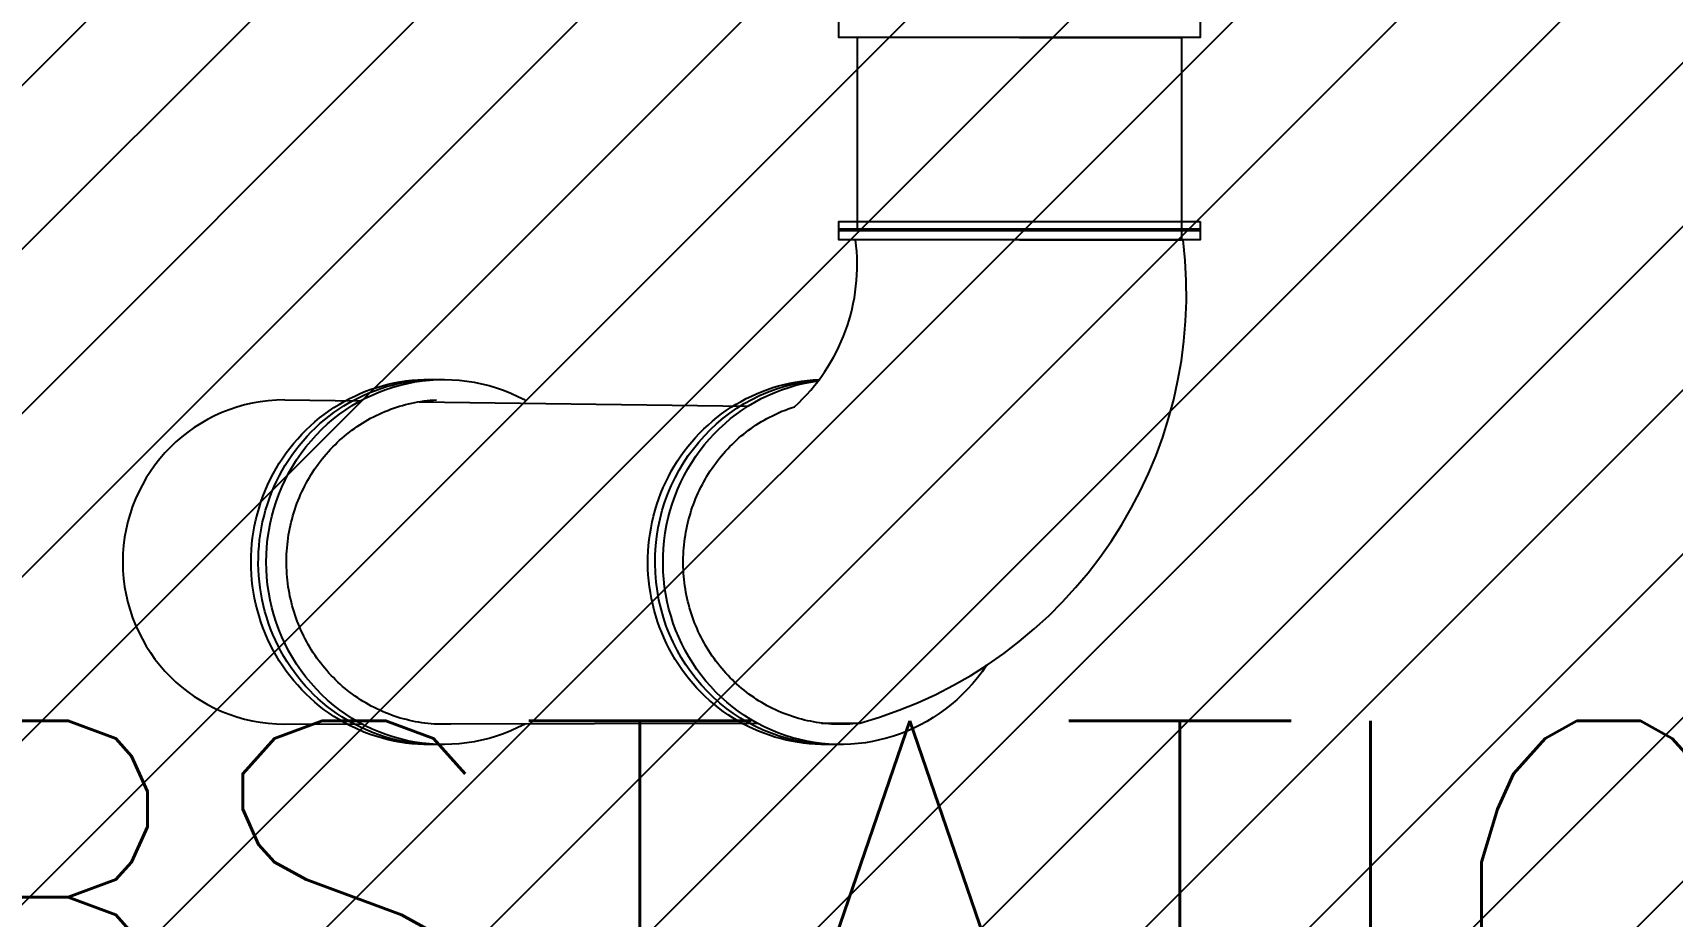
# Model space of a CAD drawing. Header units: inches. Extents: x 65856 to 131389, y 84027 to 134980.
# Drawn here: x 120285 to 123824, y 100333 to 102241 of the extents above; entities that cross this region are included whole.
import ezdxf

# ---------------------------------------------------------------- set-up
doc = ezdxf.new("R2010")
doc.units = ezdxf.units.IN
doc.header["$MEASUREMENT"] = 0
doc.linetypes.add('HIDDEN', pattern=[0.375, 0.25, -0.125])
doc.layers.add('M-HVAC-EQPM-NEW', color=5, linetype='Continuous')
doc.layers.add('M-X-BKGD', color=8, linetype='Continuous')
doc.styles.add('SIMPLEX', font='simplex.shx')

msp = doc.modelspace()

# ---------------------------------------------------------------- hatches: boundary and pattern name
at = {"layer": 'M-HVAC-EQPM-NEW'}
h = msp.add_hatch(dxfattribs=at)
h.set_pattern_fill('ANSI31', color=8, scale=2000)
h.set_pattern_definition([(45, (-70994.24, -96907.33), (-176.7767, 176.7767), [])])
h.paths.add_polyline_path([(113332, 112105.4), (128502.5, 112216.3), (128502.5, 109594.2), (128492, 100218.8), (113321.5, 100107.9)])

# ---------------------------------------------------------------- linework, layer by layer
at = {"layer": 'M-X-BKGD', "color": 251, "linetype": 'Continuous', "ltscale": 10, "true_color": 0x636466}
for p, q in [((122064.4, 102230.5), (122064.4, 101816.3)), ((122764.4, 102230.5), (122764.4, 101793.3))]:
    msp.add_line(p, q, dxfattribs=at)
at = {"layer": 'M-X-BKGD', "color": 251, "true_color": 0x636466}
for p, q in [((122414.4, 102230.5), (122064.4, 102230.5)), ((120829, 101448), (120991.5, 101445.8)), ((121118.6, 101444), (121828.7, 101434.4)), ((120829, 100748), (120995, 100748.3)), ((121146.5, 100748.6), (121848.6, 100749.9)), ((121987.2, 100750.1), (122070.1, 100750.3))]:
    msp.add_line(p, q, dxfattribs=at)
at = {"layer": 'M-X-BKGD', "color": 251, "linetype": 'Continuous', "true_color": 0x636466}
for p, q in [((122414.4, 102230.5), (122764.4, 102230.5)), ((122414.4, 101793.3), (122764.4, 101793.3))]:
    msp.add_line(p, q, dxfattribs=at)
at = {"layer": 'M-X-BKGD', "color": 251, "linetype": 'HIDDEN', "ltscale": 3.5, "true_color": 0x636466}
msp.add_line((122804.4, 101816.3), (122024.4, 101816.3), dxfattribs=at)
at = {"layer": 'M-X-BKGD', "color": 251, "linetype": 'Continuous', "ltscale": 3.5, "true_color": 0x636466}
msp.add_line((122804.4, 101813.3), (122024.4, 101813.3), dxfattribs=at)
for points in [[(122804.4, 102270.5), (122804.4, 102230.5), (122024.4, 102230.5), (122024.4, 102270.5)], [(122804.4, 101833.3), (122804.4, 101793.3), (122024.4, 101793.3), (122024.4, 101833.3)]]:
    msp.add_lwpolyline(points, close=True, dxfattribs=at)
at = {"layer": 'M-X-BKGD', "color": 251, "linetype": 'Continuous', "ltscale": 10, "true_color": 0x636466}
for centre, radius, start, end in [((121651.3, 101739), 413, 312.2097, 7.5655), ((121812.9, 101677.4), 962.1, 285.5043, 6.9209)]:
    msp.add_arc(centre, radius, start, end, dxfattribs=at)
at = {"layer": 'M-X-BKGD', "color": 251, "true_color": 0x636466}
msp.add_arc((120829, 101098), 350, 90, 270, dxfattribs=at)
at = {"layer": 'M-X-BKGD', "color": 251, "linetype": 'Continuous', "ltscale": 3.5, "true_color": 0x636466, "extrusion": (0, 0, -1)}
for centre, major_axis, start_param, end_param in [((121171.5, 101098), (0, 394), 2.664277, 6.760501), ((121138.8, 101098), (0, 394), 3.098894, 6.325884), ((121154.4, 101098), (0, 394), 3.098894, 6.305507), ((121995.3, 101098), (0, 394), 3.098894, 6.248915), ((122010.9, 101098), (0, -394), -0.042699, 3.064696), ((122028, 101098), (0, -394), -0.969046, 3.01597)]:
    msp.add_ellipse(centre, major_axis=major_axis, ratio=0.971603, start_param=start_param, end_param=end_param, dxfattribs=at)
at = {"layer": 'M-X-BKGD', "color": 251, "linetype": 'Continuous', "ltscale": 3.5, "true_color": 0x636466}
msp.add_open_spline([(121186.9, 100748), (121174.9, 100747.4), (121163, 100747.5), (121133.2, 100749.4), (121115.3, 100752), (121080.1, 100760.1), (121062.9, 100765.6), (121029.4, 100779.3), (121013.2, 100787.6), (120982.2, 100806.7), (120967.5, 100817.5), (120939.8, 100841.5), (120926.9, 100854.6), (120903.2, 100882.8), (120892.5, 100897.9), (120873.5, 100929.7), (120865.2, 100946.4), (120851.3, 100981), (120845.7, 100998.9), (120837.3, 101035.3), (120834.6, 101053.9), (120831.9, 101091.2), (120832.1, 101110), (120835.2, 101147.3), (120838.3, 101165.8), (120847.2, 101202.1), (120853, 101219.9), (120867.4, 101254.2), (120875.9, 101270.8), (120895.4, 101302.3), (120906.3, 101317.2), (120930.4, 101345.1), (120943.5, 101358), (120971.5, 101381.5), (120986.4, 101392.1), (121017.7, 101410.8), (121034, 101418.8), (121067.7, 101432), (121085, 101437.3), (121120.3, 101444.8), (121138.2, 101447.1), (121156.1, 101448), (121156.2, 101448), (121156.2, 101448)], degree=3, knots=[-0.045423, -0.045423, -0.045423, -0.045423, 0.060402, 0.060402, 0.220175, 0.220175, 0.379948, 0.379948, 0.539721, 0.539721, 0.699494, 0.699494, 0.859267, 0.859267, 1.01904, 1.01904, 1.178813, 1.178813, 1.338586, 1.338586, 1.498359, 1.498359, 1.658132, 1.658132, 1.817905, 1.817905, 1.977678, 1.977678, 2.137451, 2.137451, 2.297224, 2.297224, 2.456997, 2.456997, 2.61677, 2.61677, 2.776543, 2.776543, 2.936316, 2.936316, 3.096089, 3.096089, 3.096142, 3.096142, 3.096142, 3.096142], dxfattribs=at)
at = {"layer": 'M-X-BKGD', "color": 251, "true_color": 0x636466}
msp.add_open_spline([(122070.1, 100750.3), (122065.1, 100749.7), (122060.2, 100749.1), (122037.7, 100747.3), (122020, 100747.2), (121984.9, 100750), (121967.5, 100752.7), (121933.2, 100761.1), (121916.4, 100766.6), (121883.7, 100780.3), (121867.9, 100788.5), (121837.7, 100807.3), (121823.3, 100818), (121796.3, 100841.4), (121783.7, 100854.3), (121760.5, 100881.8), (121749.9, 100896.5), (121731.1, 100927.5), (121722.9, 100943.8), (121709, 100977.4), (121703.4, 100994.8), (121694.7, 101030.4), (121691.8, 101048.5), (121688.6, 101084.9), (121688.4, 101103.3), (121690.8, 101139.8), (121693.4, 101158), (121701.2, 101193.7), (121706.5, 101211.2), (121719.7, 101245.2), (121727.6, 101261.6), (121745.7, 101293), (121755.9, 101308), (121778.6, 101336.1), (121790.9, 101349.2), (121817.4, 101373.3), (121831.6, 101384.2), (121861.4, 101403.7), (121877.1, 101412.3), (121904.8, 101424.7), (121916.7, 101429.2), (121928.8, 101433)], degree=3, knots=[-0.124775, -0.124775, -0.124775, -0.124775, -0.0806, -0.0806, 0.075632, 0.075632, 0.231864, 0.231864, 0.388096, 0.388096, 0.544328, 0.544328, 0.70056, 0.70056, 0.856791, 0.856791, 1.013023, 1.013023, 1.169255, 1.169255, 1.325487, 1.325487, 1.481719, 1.481719, 1.637951, 1.637951, 1.794182, 1.794182, 1.950414, 1.950414, 2.106646, 2.106646, 2.262878, 2.262878, 2.41911, 2.41911, 2.575342, 2.575342, 2.731573, 2.731573, 2.843678, 2.843678, 2.843678, 2.843678], dxfattribs=at)

# ---------------------------------------------------------------- texts
at = {"layer": 'M-X-BKGD', "color": 251, "true_color": 0x636466, "style": 'SIMPLEX'}
msp.add_text('SUBSTATION', height=800, dxfattribs=at).set_placement((118475.2, 99955.1))

doc.saveas('drawing.dxf')
